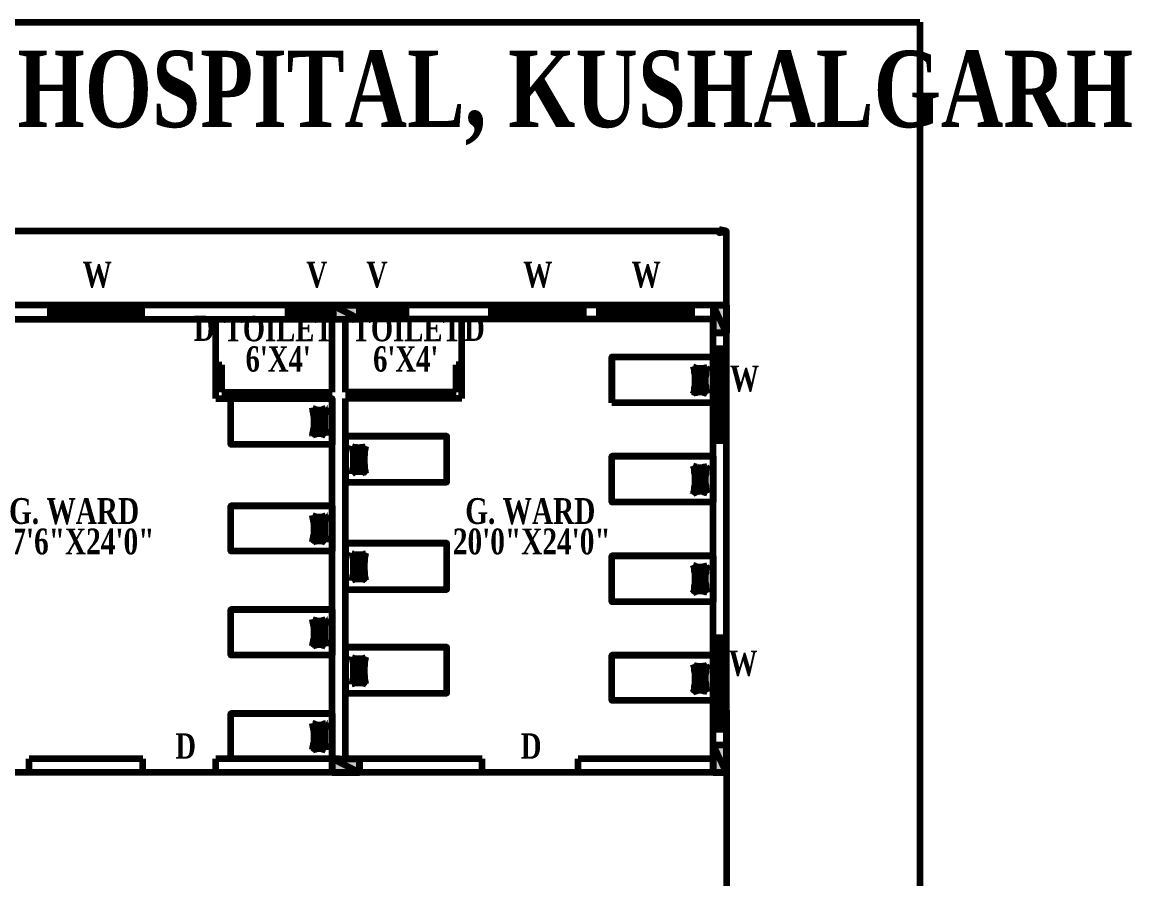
# Model space of a CAD drawing. Header units: inches. Extents: x -171 to -23, y 25 to 224.
# Drawn here: x -83.7 to -23.4, y 177.8 to 224.4 of the extents above; entities that cross this region are included whole.
import ezdxf

# ---------------------------------------------------------------- set-up
doc = ezdxf.new("R2010")
doc.units = ezdxf.units.IN
doc.header["$MEASUREMENT"] = 0
for name, color, linetype, lineweight in [('H', 7, 'CONTINUOUS', 100), ('P', 250, 'CONTINUOUS', 100), ('Text', 250, 'CONTINUOUS', 100)]:
    doc.layers.add(name, color=color, linetype=linetype, lineweight=lineweight)
doc.styles.get("Standard").update_dxf_attribs({"font": 'txt', "width": 0.75})

msp = doc.modelspace()

# ---------------------------------------------------------------- hatches: boundary and pattern name
at = {"layer": 'H', "linetype": 'Continuous'}
for color, points in [(0, [(-45.788, 213.118), (-45.788, 212.934), (-45.391, 213.026)]), (1, [(-65.34, 208.23), (-66.836, 208.994), (-66.836, 208.23), (-65.34, 208.23), (-66.836, 208.994), (-65.34, 208.994)]), (1, [(-45.391, 207.497), (-46.124, 208.994), (-46.124, 207.497), (-45.391, 207.497), (-46.124, 208.994), (-45.391, 208.994)]), (1, [(-45.391, 207.497), (-46.124, 208.994), (-46.124, 207.497), (-45.391, 207.497), (-46.124, 208.994), (-45.391, 208.994)]), (1, [(-45.391, 183.577), (-46.124, 185.074), (-46.124, 183.577), (-45.391, 183.577), (-46.124, 185.074), (-45.391, 185.074)]), (1, [(-45.391, 183.577), (-46.124, 185.074), (-46.124, 183.577), (-45.391, 183.577), (-46.124, 185.074), (-45.391, 185.074)]), (1, [(-65.34, 183.577), (-66.836, 184.31), (-66.836, 183.577), (-65.34, 183.577), (-66.836, 184.31), (-65.34, 184.31)])]:
    msp.add_hatch(color=color, dxfattribs=at).paths.add_polyline_path(points)

# ---------------------------------------------------------------- linework, layer by layer
at = {"layer": 'P', "color": 0, "linetype": 'Continuous'}
for points in [[(-34.882, 224.39), (-34.882, 24.693), (-170.763, 24.693), (-170.763, 224.39)], [(-170.763, 224.39), (-34.882, 224.39)], [(-45.788, 213.026), (-98.729, 213.026)], [(-45.788, 213.118), (-45.788, 212.934), (-45.391, 213.026), (-45.788, 213.118)], [(-45.391, 208.413), (-45.391, 213.026)], [(-45.391, 208.994), (-158.147, 208.994)], [(-82.172, 208.994), (-82.172, 208.23)], [(-77.192, 208.23), (-77.192, 208.994), (-77.192, 208.23)], [(-69.25, 208.994), (-69.25, 208.23)], [(-66.775, 208.23), (-66.775, 208.994), (-66.775, 208.23)], [(-65.34, 208.23), (-65.34, 208.994), (-65.34, 208.23)], [(-62.835, 208.994), (-62.835, 208.23)], [(-58.161, 208.23), (-58.161, 208.994), (-58.161, 208.23)], [(-53.181, 208.994), (-53.181, 208.23)], [(-52.295, 208.23), (-52.295, 208.994), (-52.295, 208.23)], [(-47.285, 208.994), (-47.285, 208.23)], [(-45.391, 183.577), (-45.391, 208.994)], [(-94.269, 208.23), (-66.439, 208.23)], [(-77.192, 208.719), (-82.172, 208.719)], [(-77.192, 208.535), (-82.172, 208.535)], [(-73.16, 203.922), (-73.16, 208.23)], [(-66.775, 208.719), (-69.25, 208.719)], [(-66.775, 208.535), (-69.25, 208.535)], [(-66.836, 204.258), (-66.836, 208.23)], [(-46.124, 208.23), (-66.103, 208.23)], [(-66.103, 204.258), (-66.103, 208.23)], [(-65.34, 208.719), (-62.835, 208.719)], [(-65.34, 208.535), (-62.835, 208.535)], [(-59.78, 203.922), (-59.78, 208.23)], [(-58.161, 208.719), (-53.181, 208.719)], [(-58.161, 208.535), (-53.181, 208.535)], [(-52.295, 208.719), (-47.285, 208.719)], [(-52.295, 208.535), (-47.285, 208.535)], [(-46.124, 184.31), (-46.124, 208.23)], [(-46.124, 206.641), (-45.391, 206.641)], [(-45.849, 201.631), (-45.849, 206.641)], [(-45.697, 201.631), (-45.697, 206.641)], [(-73.16, 205.755), (-72.824, 205.755)], [(-72.824, 204.258), (-72.824, 205.755)], [(-59.78, 205.755), (-60.085, 205.755)], [(-60.085, 204.258), (-60.085, 205.755)], [(-51.623, 203.678), (-51.623, 206.183), (-46.124, 206.183), (-46.124, 203.678)], [(-51.623, 206.183), (-51.623, 203.678)], [(-47.194, 204.167), (-47.163, 204.258), (-47.132, 204.35), (-47.132, 204.442), (-47.132, 204.533), (-47.102, 204.625), (-47.102, 204.717), (-47.102, 204.808), (-47.102, 204.9), (-47.102, 204.992), (-47.102, 205.083), (-47.102, 205.205), (-47.132, 205.297), (-47.132, 205.389), (-47.132, 205.48), (-47.163, 205.572), (-47.194, 205.664)], [(-46.552, 204.961), (-47.194, 205.633)], [(-47.194, 205.633), (-47.102, 205.603), (-47.01, 205.572), (-46.919, 205.572), (-46.827, 205.572), (-46.735, 205.572), (-46.644, 205.572), (-46.521, 205.603), (-46.43, 205.633)], [(-46.552, 204.808), (-47.163, 205.45)], [(-46.552, 204.656), (-47.132, 205.267)], [(-46.552, 205.083), (-47.01, 205.572)], [(-46.521, 205.236), (-46.858, 205.572)], [(-46.491, 205.389), (-46.735, 205.572)], [(-46.46, 205.664), (-46.491, 205.572), (-46.491, 205.48), (-46.521, 205.389), (-46.521, 205.297), (-46.521, 205.205), (-46.552, 205.083), (-46.552, 204.992), (-46.552, 204.9), (-46.552, 204.808), (-46.552, 204.717), (-46.521, 204.625), (-46.521, 204.533), (-46.521, 204.442), (-46.491, 204.35), (-46.491, 204.258), (-46.46, 204.167)], [(-46.43, 205.48), (-46.491, 205.603)], [(-46.399, 205.633), (-46.399, 205.633)], [(-46.521, 204.503), (-47.132, 205.114)], [(-46.491, 204.32), (-47.132, 204.961)], [(-46.46, 204.136), (-47.132, 204.808)], [(-46.674, 204.228), (-47.132, 204.686)], [(-72.824, 204.258), (-66.836, 204.258)], [(-66.103, 204.258), (-66.012, 204.258)], [(-60.085, 204.258), (-66.103, 204.258)], [(-47.102, 204.197), (-47.194, 204.289)], [(-46.43, 204.167), (-46.521, 204.228), (-46.644, 204.228), (-46.735, 204.258), (-46.827, 204.258), (-46.919, 204.258), (-47.01, 204.228), (-47.102, 204.228), (-47.194, 204.167)], [(-47.194, 204.136), (-47.194, 204.136)], [(-46.98, 204.228), (-47.163, 204.411)], [(-46.827, 204.228), (-47.132, 204.533)], [(-73.16, 203.922), (-66.836, 203.922)], [(-66.836, 203.922), (-72.335, 203.922)], [(-72.335, 201.417), (-72.335, 203.922), (-66.836, 203.922), (-66.836, 201.417)], [(-66.836, 201.417), (-72.335, 201.417), (-72.335, 203.922)], [(-67.906, 203.403), (-67.814, 203.373), (-67.722, 203.342), (-67.631, 203.311), (-67.539, 203.311), (-67.447, 203.311), (-67.356, 203.342), (-67.264, 203.373), (-67.172, 203.403)], [(-67.906, 201.906), (-67.875, 201.998), (-67.875, 202.089), (-67.845, 202.181), (-67.845, 202.273), (-67.814, 202.364), (-67.814, 202.456), (-67.814, 202.548), (-67.814, 202.639), (-67.814, 202.731), (-67.814, 202.823), (-67.814, 202.914), (-67.845, 203.006), (-67.845, 203.098), (-67.875, 203.22), (-67.875, 203.311), (-67.906, 203.403)], [(-67.234, 202.7), (-67.906, 203.373)], [(-67.172, 203.403), (-67.172, 203.311), (-67.203, 203.22), (-67.203, 203.098), (-67.234, 203.006), (-67.234, 202.914), (-67.234, 202.823), (-67.234, 202.731), (-67.234, 202.639), (-67.234, 202.548), (-67.234, 202.456), (-67.234, 202.364), (-67.234, 202.273), (-67.203, 202.181), (-67.203, 202.089), (-67.172, 201.998), (-67.172, 201.906)], [(-67.111, 203.25), (-67.234, 203.342)], [(-67.081, 203.373), (-67.111, 203.373)], [(-66.989, 203.922), (-66.836, 203.922)], [(-66.836, 183.577), (-66.836, 203.922)], [(-66.103, 184.31), (-66.103, 203.922)], [(-59.78, 203.922), (-66.103, 203.922)], [(-46.124, 203.678), (-51.623, 203.678)], [(-67.234, 202.578), (-67.875, 203.189)], [(-67.234, 202.426), (-67.875, 203.006)], [(-67.234, 202.242), (-67.845, 202.853)], [(-67.234, 202.853), (-67.722, 203.311)], [(-67.234, 202.975), (-67.539, 203.311)], [(-67.234, 203.128), (-67.417, 203.311)], [(-67.539, 201.967), (-67.875, 202.273)], [(-67.692, 201.967), (-67.875, 202.151)], [(-67.203, 202.089), (-67.845, 202.7)], [(-67.172, 201.876), (-67.845, 202.578)], [(-67.386, 201.937), (-67.845, 202.426)], [(-67.172, 201.906), (-67.264, 201.937), (-67.356, 201.967), (-67.447, 201.998), (-67.539, 201.998), (-67.631, 201.998), (-67.722, 201.967), (-67.814, 201.937), (-67.906, 201.906)], [(-67.906, 201.876), (-67.906, 201.906)], [(-67.783, 201.937), (-67.875, 202.028)], [(-66.103, 201.876), (-66.012, 201.876)], [(-66.103, 201.876), (-60.604, 201.876)], [(-65.92, 201.876), (-66.103, 201.876)], [(-60.604, 199.371), (-60.604, 201.876), (-66.103, 201.876), (-66.103, 199.371)], [(-66.103, 199.371), (-60.604, 199.371), (-60.604, 201.876)], [(-46.124, 201.631), (-45.391, 201.631)], [(-65.828, 201.295), (-65.828, 201.326)], [(-65.828, 201.173), (-65.737, 201.265)], [(-65.767, 201.326), (-65.676, 201.295), (-65.584, 201.265), (-65.492, 201.265), (-65.401, 201.234), (-65.278, 201.265), (-65.187, 201.265), (-65.095, 201.295), (-65.004, 201.326)], [(-65.737, 199.829), (-65.737, 199.921), (-65.706, 200.012), (-65.706, 200.104), (-65.676, 200.195), (-65.676, 200.287), (-65.676, 200.379), (-65.676, 200.47), (-65.676, 200.562), (-65.676, 200.684), (-65.676, 200.776), (-65.676, 200.868), (-65.676, 200.959), (-65.706, 201.051), (-65.706, 201.142), (-65.737, 201.234), (-65.737, 201.326)], [(-65.706, 200.929), (-65.37, 201.234)], [(-65.706, 201.051), (-65.492, 201.234)], [(-65.676, 200.623), (-65.034, 201.295)], [(-65.676, 200.776), (-65.217, 201.234)], [(-65.676, 200.501), (-65.034, 201.112)], [(-65.676, 200.348), (-65.095, 200.929)], [(-65.004, 201.326), (-65.034, 201.234), (-65.034, 201.142), (-65.065, 201.051), (-65.065, 200.959), (-65.065, 200.868), (-65.095, 200.776), (-65.095, 200.684), (-65.095, 200.562), (-65.095, 200.47), (-65.095, 200.379), (-65.065, 200.287), (-65.065, 200.195), (-65.065, 200.104), (-65.034, 200.012), (-65.034, 199.921), (-65.004, 199.829)], [(-65.737, 200.012), (-65.095, 200.623)], [(-65.737, 199.829), (-65.095, 200.501)], [(-65.706, 200.165), (-65.095, 200.776)], [(-65.553, 199.921), (-65.095, 200.348)], [(-46.124, 200.776), (-51.623, 200.776)], [(-51.623, 198.271), (-51.623, 200.776), (-46.124, 200.776), (-46.124, 198.271)], [(-46.124, 198.271), (-51.623, 198.271), (-51.623, 200.776)], [(-46.308, 200.776), (-46.124, 200.776)], [(-65.004, 199.829), (-65.095, 199.89), (-65.187, 199.921), (-65.278, 199.921), (-65.401, 199.921), (-65.492, 199.921), (-65.584, 199.921), (-65.676, 199.89), (-65.767, 199.829)], [(-65.37, 199.921), (-65.095, 200.226)], [(-65.248, 199.921), (-65.065, 200.073)], [(-65.126, 199.859), (-65.034, 199.951)], [(-65.034, 199.829), (-65.034, 199.829)], [(-47.194, 200.257), (-47.102, 200.226), (-47.01, 200.195), (-46.919, 200.165), (-46.827, 200.165), (-46.735, 200.165), (-46.644, 200.195), (-46.521, 200.226), (-46.43, 200.257)], [(-47.194, 198.76), (-47.163, 198.851), (-47.132, 198.943), (-47.132, 199.035), (-47.132, 199.126), (-47.102, 199.218), (-47.102, 199.31), (-47.102, 199.401), (-47.102, 199.493), (-47.102, 199.584), (-47.102, 199.676), (-47.102, 199.768), (-47.132, 199.859), (-47.132, 199.982), (-47.132, 200.073), (-47.163, 200.165), (-47.194, 200.257)], [(-46.552, 199.554), (-47.194, 200.226)], [(-46.552, 199.432), (-47.163, 200.043)], [(-46.552, 199.279), (-47.132, 199.859)], [(-46.552, 199.707), (-47.01, 200.165)], [(-46.521, 199.829), (-46.858, 200.134)], [(-46.491, 199.982), (-46.735, 200.165)], [(-46.46, 200.257), (-46.491, 200.165), (-46.491, 200.073), (-46.521, 199.982), (-46.521, 199.859), (-46.521, 199.768), (-46.552, 199.676), (-46.552, 199.584), (-46.552, 199.493), (-46.552, 199.401), (-46.552, 199.31), (-46.521, 199.218), (-46.521, 199.126), (-46.521, 199.035), (-46.491, 198.943), (-46.491, 198.851), (-46.46, 198.76)], [(-46.43, 200.104), (-46.491, 200.195)], [(-46.399, 200.226), (-46.399, 200.226)], [(-46.521, 199.096), (-47.132, 199.707)], [(-46.491, 198.912), (-47.132, 199.554)], [(-46.46, 198.729), (-47.132, 199.401)], [(-46.674, 198.821), (-47.132, 199.279)], [(-46.827, 198.821), (-47.132, 199.126)], [(-47.102, 198.79), (-47.194, 198.882)], [(-46.43, 198.76), (-46.521, 198.79), (-46.644, 198.821), (-46.735, 198.851), (-46.827, 198.851), (-46.919, 198.851), (-47.01, 198.821), (-47.102, 198.79), (-47.194, 198.76)], [(-47.194, 198.729), (-47.194, 198.76)], [(-46.98, 198.821), (-47.163, 199.004)], [(-66.836, 198.088), (-72.335, 198.088)], [(-72.335, 195.613), (-72.335, 198.088), (-66.836, 198.088), (-66.836, 195.613)], [(-66.836, 195.613), (-72.335, 195.613), (-72.335, 198.088)], [(-66.989, 198.088), (-66.836, 198.088)], [(-67.906, 197.568), (-67.814, 197.538), (-67.722, 197.507), (-67.631, 197.477), (-67.539, 197.477), (-67.447, 197.477), (-67.356, 197.507), (-67.264, 197.538), (-67.172, 197.568)], [(-67.906, 196.102), (-67.875, 196.194), (-67.875, 196.285), (-67.845, 196.377), (-67.845, 196.469), (-67.814, 196.56), (-67.814, 196.652), (-67.814, 196.743), (-67.814, 196.835), (-67.814, 196.927), (-67.814, 197.018), (-67.814, 197.11), (-67.845, 197.202), (-67.845, 197.293), (-67.875, 197.385), (-67.875, 197.477), (-67.906, 197.568)], [(-67.234, 196.896), (-67.906, 197.538)], [(-67.234, 196.743), (-67.875, 197.385)], [(-67.234, 197.018), (-67.722, 197.507)], [(-67.234, 197.171), (-67.539, 197.477)], [(-67.234, 197.293), (-67.417, 197.477)], [(-67.172, 197.568), (-67.172, 197.477), (-67.203, 197.385), (-67.203, 197.293), (-67.234, 197.202), (-67.234, 197.11), (-67.234, 197.018), (-67.234, 196.927), (-67.234, 196.835), (-67.234, 196.743), (-67.234, 196.652), (-67.234, 196.56), (-67.234, 196.469), (-67.203, 196.377), (-67.203, 196.285), (-67.172, 196.194), (-67.172, 196.102)], [(-67.111, 197.416), (-67.234, 197.538)], [(-67.081, 197.538), (-67.111, 197.538)], [(-67.234, 196.591), (-67.875, 197.202)], [(-67.234, 196.438), (-67.845, 197.049)], [(-67.203, 196.255), (-67.845, 196.896)], [(-67.172, 196.071), (-67.845, 196.743)], [(-67.172, 196.071), (-67.264, 196.132), (-67.356, 196.132), (-67.447, 196.163), (-67.539, 196.163), (-67.631, 196.163), (-67.722, 196.132), (-67.814, 196.132), (-67.906, 196.071)], [(-67.539, 196.132), (-67.875, 196.438)], [(-67.692, 196.132), (-67.875, 196.316)], [(-67.783, 196.132), (-67.875, 196.224)], [(-67.386, 196.132), (-67.845, 196.591)], [(-67.906, 196.071), (-67.906, 196.071)], [(-66.103, 196.041), (-60.604, 196.041)], [(-65.92, 196.041), (-66.103, 196.041)], [(-60.604, 193.536), (-60.604, 196.041), (-66.103, 196.041), (-66.103, 193.536)], [(-66.103, 193.536), (-60.604, 193.536), (-60.604, 196.041)], [(-65.828, 195.491), (-65.828, 195.491)], [(-65.767, 195.491), (-65.676, 195.46), (-65.584, 195.43), (-65.492, 195.43), (-65.401, 195.43), (-65.278, 195.43), (-65.187, 195.43), (-65.095, 195.46), (-65.004, 195.491)], [(-65.737, 194.025), (-65.737, 194.116), (-65.706, 194.208), (-65.706, 194.3), (-65.676, 194.391), (-65.676, 194.483), (-65.676, 194.574), (-65.676, 194.666), (-65.676, 194.758), (-65.676, 194.849), (-65.676, 194.972), (-65.676, 195.063), (-65.676, 195.155), (-65.706, 195.247), (-65.706, 195.338), (-65.737, 195.43), (-65.737, 195.521)], [(-65.676, 194.819), (-65.034, 195.491)], [(-65.004, 195.521), (-65.034, 195.43), (-65.034, 195.338), (-65.065, 195.247), (-65.065, 195.155), (-65.065, 195.063), (-65.095, 194.972), (-65.095, 194.849), (-65.095, 194.758), (-65.095, 194.666), (-65.095, 194.574), (-65.065, 194.483), (-65.065, 194.391), (-65.065, 194.3), (-65.034, 194.208), (-65.034, 194.116), (-65.004, 194.025)], [(-65.828, 195.338), (-65.737, 195.46)], [(-65.706, 195.094), (-65.37, 195.43)], [(-65.706, 195.216), (-65.492, 195.43)], [(-65.706, 194.361), (-65.095, 194.972)], [(-65.676, 194.972), (-65.217, 195.43)], [(-65.676, 194.666), (-65.034, 195.308)], [(-65.676, 194.513), (-65.095, 195.124)], [(-46.124, 195.369), (-51.623, 195.369)], [(-51.623, 192.864), (-51.623, 195.369), (-46.124, 195.369), (-46.124, 192.864)], [(-46.124, 192.864), (-51.623, 192.864), (-51.623, 195.369)], [(-46.308, 195.369), (-46.124, 195.369)], [(-65.737, 194.177), (-65.095, 194.819)], [(-65.737, 194.025), (-65.095, 194.666)], [(-65.553, 194.086), (-65.095, 194.544)], [(-65.37, 194.086), (-65.095, 194.391)], [(-47.194, 194.849), (-47.102, 194.819), (-47.01, 194.788), (-46.919, 194.758), (-46.827, 194.758), (-46.735, 194.758), (-46.644, 194.788), (-46.521, 194.819), (-46.43, 194.849)], [(-47.194, 193.353), (-47.163, 193.444), (-47.132, 193.536), (-47.132, 193.627), (-47.132, 193.75), (-47.102, 193.841), (-47.102, 193.933), (-47.102, 194.025), (-47.102, 194.116), (-47.102, 194.208), (-47.102, 194.3), (-47.102, 194.391), (-47.132, 194.483), (-47.132, 194.574), (-47.132, 194.666), (-47.163, 194.758), (-47.194, 194.849)], [(-46.552, 194.177), (-47.194, 194.819)], [(-46.552, 194.025), (-47.163, 194.636)], [(-46.552, 193.872), (-47.132, 194.483)], [(-46.521, 193.689), (-47.132, 194.3)], [(-46.552, 194.3), (-47.01, 194.788)], [(-46.521, 194.422), (-46.858, 194.758)], [(-46.491, 194.574), (-46.735, 194.758)], [(-46.46, 194.849), (-46.491, 194.758), (-46.491, 194.666), (-46.521, 194.574), (-46.521, 194.483), (-46.521, 194.391), (-46.552, 194.3), (-46.552, 194.208), (-46.552, 194.116), (-46.552, 194.025), (-46.552, 193.933), (-46.521, 193.841), (-46.521, 193.75), (-46.521, 193.627), (-46.491, 193.536), (-46.491, 193.444), (-46.46, 193.353)], [(-46.43, 194.697), (-46.491, 194.788)], [(-46.399, 194.788), (-46.399, 194.819)], [(-65.004, 194.025), (-65.095, 194.055), (-65.187, 194.086), (-65.278, 194.086), (-65.401, 194.086), (-65.492, 194.086), (-65.584, 194.086), (-65.676, 194.055), (-65.767, 194.025)], [(-65.248, 194.086), (-65.065, 194.238)], [(-65.126, 194.055), (-65.034, 194.147)], [(-65.034, 194.025), (-65.034, 194.025)], [(-46.491, 193.536), (-47.132, 194.147)], [(-46.46, 193.353), (-47.132, 194.025)], [(-46.674, 193.414), (-47.132, 193.872)], [(-46.827, 193.414), (-47.132, 193.719)], [(-47.102, 193.383), (-47.194, 193.475)], [(-46.43, 193.353), (-46.521, 193.383), (-46.644, 193.414), (-46.735, 193.444), (-46.827, 193.444), (-46.919, 193.444), (-47.01, 193.414), (-47.102, 193.383), (-47.194, 193.353)], [(-47.194, 193.353), (-47.194, 193.353)], [(-46.98, 193.414), (-47.163, 193.597)], [(-66.836, 192.436), (-72.335, 192.436)], [(-72.335, 189.962), (-72.335, 192.436), (-66.836, 192.436), (-66.836, 189.962)], [(-66.836, 189.962), (-72.335, 189.962), (-72.335, 192.436)], [(-67.906, 191.917), (-67.814, 191.886), (-67.722, 191.856), (-67.631, 191.825), (-67.539, 191.825), (-67.447, 191.825), (-67.356, 191.856), (-67.264, 191.886), (-67.172, 191.917)], [(-67.906, 190.45), (-67.875, 190.542), (-67.875, 190.634), (-67.845, 190.725), (-67.845, 190.817), (-67.814, 190.909), (-67.814, 191), (-67.814, 191.092), (-67.814, 191.184), (-67.814, 191.275), (-67.814, 191.367), (-67.814, 191.459), (-67.845, 191.55), (-67.845, 191.642), (-67.875, 191.733), (-67.875, 191.825), (-67.906, 191.917)], [(-67.234, 191.245), (-67.906, 191.886)], [(-67.172, 191.917), (-67.172, 191.825), (-67.203, 191.733), (-67.203, 191.642), (-67.234, 191.55), (-67.234, 191.459), (-67.234, 191.367), (-67.234, 191.275), (-67.234, 191.184), (-67.234, 191.092), (-67.234, 191), (-67.234, 190.909), (-67.234, 190.817), (-67.203, 190.725), (-67.203, 190.634), (-67.172, 190.542), (-67.172, 190.45)], [(-67.081, 191.886), (-67.111, 191.886)], [(-66.989, 192.436), (-66.836, 192.436)], [(-67.234, 191.092), (-67.875, 191.703)], [(-67.234, 190.939), (-67.875, 191.55)], [(-67.234, 190.786), (-67.845, 191.367)], [(-67.234, 191.367), (-67.722, 191.856)], [(-67.234, 191.489), (-67.539, 191.825)], [(-67.234, 191.642), (-67.417, 191.825)], [(-67.111, 191.764), (-67.234, 191.856)], [(-67.539, 190.481), (-67.875, 190.786)], [(-67.692, 190.481), (-67.875, 190.664)], [(-67.203, 190.603), (-67.845, 191.214)], [(-67.172, 190.42), (-67.845, 191.092)], [(-67.386, 190.481), (-67.845, 190.939)], [(-46.124, 190.909), (-45.391, 190.909)], [(-45.849, 190.909), (-45.849, 185.929)], [(-45.697, 190.909), (-45.697, 185.929)], [(-67.172, 190.42), (-67.264, 190.481), (-67.356, 190.481), (-67.447, 190.511), (-67.539, 190.511), (-67.631, 190.511), (-67.722, 190.481), (-67.814, 190.481), (-67.906, 190.42)], [(-67.906, 190.42), (-67.906, 190.42)], [(-67.783, 190.481), (-67.875, 190.573)], [(-66.103, 190.389), (-60.604, 190.389)], [(-65.92, 190.389), (-66.103, 190.389)], [(-60.604, 187.884), (-60.604, 190.389), (-66.103, 190.389), (-66.103, 187.884)], [(-66.103, 187.884), (-60.604, 187.884), (-60.604, 190.389)], [(-65.828, 189.839), (-65.828, 189.839)], [(-65.828, 189.687), (-65.737, 189.809)], [(-65.767, 189.839), (-65.676, 189.809), (-65.584, 189.778), (-65.492, 189.778), (-65.401, 189.778), (-65.278, 189.778), (-65.187, 189.778), (-65.095, 189.809), (-65.004, 189.839)], [(-65.737, 188.373), (-65.737, 188.465), (-65.706, 188.556), (-65.706, 188.648), (-65.676, 188.74), (-65.676, 188.831), (-65.676, 188.923), (-65.676, 189.015), (-65.676, 189.106), (-65.676, 189.198), (-65.676, 189.29), (-65.676, 189.412), (-65.676, 189.503), (-65.706, 189.595), (-65.706, 189.687), (-65.737, 189.778), (-65.737, 189.87)], [(-65.706, 189.442), (-65.37, 189.778)], [(-65.706, 189.564), (-65.492, 189.778)], [(-65.676, 189.167), (-65.034, 189.839)], [(-65.676, 189.29), (-65.217, 189.778)], [(-65.676, 189.015), (-65.034, 189.656)], [(-65.676, 188.862), (-65.095, 189.473)], [(-65.004, 189.87), (-65.034, 189.778), (-65.034, 189.687), (-65.065, 189.595), (-65.065, 189.503), (-65.065, 189.412), (-65.095, 189.29), (-65.095, 189.198), (-65.095, 189.106), (-65.095, 189.015), (-65.095, 188.923), (-65.065, 188.831), (-65.065, 188.74), (-65.065, 188.648), (-65.034, 188.556), (-65.034, 188.465), (-65.004, 188.373)], [(-46.124, 189.962), (-51.623, 189.962)], [(-51.623, 187.487), (-51.623, 189.962), (-46.124, 189.962), (-46.124, 187.487)], [(-46.124, 187.487), (-51.623, 187.487), (-51.623, 189.962)], [(-46.308, 189.962), (-46.124, 189.962)], [(-65.737, 188.526), (-65.095, 189.137)], [(-65.737, 188.373), (-65.095, 189.015)], [(-65.706, 188.709), (-65.095, 189.29)], [(-65.553, 188.434), (-65.095, 188.862)], [(-47.194, 189.442), (-47.102, 189.381), (-47.01, 189.381), (-46.919, 189.351), (-46.827, 189.351), (-46.735, 189.351), (-46.644, 189.381), (-46.521, 189.381), (-46.43, 189.442)], [(-47.194, 187.945), (-47.163, 188.037), (-47.132, 188.129), (-47.132, 188.22), (-47.132, 188.312), (-47.102, 188.404), (-47.102, 188.526), (-47.102, 188.617), (-47.102, 188.709), (-47.102, 188.801), (-47.102, 188.892), (-47.102, 188.984), (-47.132, 189.076), (-47.132, 189.167), (-47.132, 189.259), (-47.163, 189.351), (-47.194, 189.442)], [(-46.552, 188.74), (-47.194, 189.412)], [(-46.552, 188.587), (-47.163, 189.228)], [(-46.552, 188.434), (-47.132, 189.076)], [(-46.521, 188.281), (-47.132, 188.923)], [(-46.552, 188.892), (-47.01, 189.381)], [(-46.521, 189.015), (-46.858, 189.351)], [(-46.491, 189.137), (-46.735, 189.351)], [(-46.46, 189.442), (-46.491, 189.351), (-46.491, 189.259), (-46.521, 189.167), (-46.521, 189.076), (-46.521, 188.984), (-46.552, 188.892), (-46.552, 188.801), (-46.552, 188.709), (-46.552, 188.617), (-46.552, 188.526), (-46.521, 188.404), (-46.521, 188.312), (-46.521, 188.22), (-46.491, 188.129), (-46.491, 188.037), (-46.46, 187.945)], [(-46.43, 189.29), (-46.491, 189.381)], [(-46.399, 189.412), (-46.399, 189.412)], [(-65.004, 188.373), (-65.095, 188.404), (-65.187, 188.434), (-65.278, 188.434), (-65.401, 188.434), (-65.492, 188.434), (-65.584, 188.434), (-65.676, 188.404), (-65.767, 188.373)], [(-65.37, 188.434), (-65.095, 188.74)], [(-65.248, 188.434), (-65.065, 188.587)], [(-65.126, 188.404), (-65.034, 188.495)], [(-65.034, 188.373), (-65.034, 188.373)], [(-46.491, 188.129), (-47.132, 188.74)], [(-46.46, 187.945), (-47.132, 188.587)], [(-46.674, 188.006), (-47.132, 188.465)], [(-46.827, 188.037), (-47.132, 188.312)], [(-47.102, 187.976), (-47.194, 188.068)], [(-46.43, 187.945), (-46.521, 187.976), (-46.644, 188.006), (-46.735, 188.037), (-46.827, 188.037), (-46.919, 188.037), (-47.01, 188.006), (-47.102, 187.976), (-47.194, 187.945)], [(-47.194, 187.945), (-47.194, 187.945)], [(-46.98, 188.006), (-47.163, 188.19)], [(-66.836, 186.785), (-72.335, 186.785)], [(-72.335, 184.31), (-72.335, 186.785), (-66.836, 186.785), (-66.836, 184.31)], [(-66.836, 184.31), (-72.335, 184.31), (-72.335, 186.785)], [(-66.989, 186.785), (-66.836, 186.785)], [(-45.391, 186.968), (-45.391, 175.481)], [(-67.906, 186.265), (-67.814, 186.235), (-67.722, 186.204), (-67.631, 186.174), (-67.539, 186.174), (-67.447, 186.174), (-67.356, 186.204), (-67.264, 186.235), (-67.172, 186.265)], [(-67.906, 184.799), (-67.875, 184.891), (-67.875, 184.982), (-67.845, 185.074), (-67.845, 185.165), (-67.814, 185.257), (-67.814, 185.349), (-67.814, 185.44), (-67.814, 185.532), (-67.814, 185.624), (-67.814, 185.715), (-67.814, 185.807), (-67.845, 185.899), (-67.845, 185.99), (-67.875, 186.082), (-67.875, 186.174), (-67.906, 186.265)], [(-67.234, 185.593), (-67.906, 186.235)], [(-67.234, 185.44), (-67.875, 186.051)], [(-67.234, 185.288), (-67.875, 185.899)], [(-67.234, 185.715), (-67.722, 186.204)], [(-67.234, 185.838), (-67.539, 186.174)], [(-67.234, 185.99), (-67.417, 186.174)], [(-67.172, 186.265), (-67.172, 186.174), (-67.203, 186.082), (-67.203, 185.99), (-67.234, 185.899), (-67.234, 185.807), (-67.234, 185.715), (-67.234, 185.624), (-67.234, 185.532), (-67.234, 185.44), (-67.234, 185.349), (-67.234, 185.257), (-67.234, 185.165), (-67.203, 185.074), (-67.203, 184.982), (-67.172, 184.891), (-67.172, 184.799)], [(-67.111, 186.112), (-67.234, 186.204)], [(-67.081, 186.235), (-67.111, 186.235)], [(-46.124, 185.929), (-45.391, 185.929)], [(-67.234, 185.135), (-67.845, 185.715)], [(-67.203, 184.952), (-67.845, 185.563)], [(-67.172, 184.768), (-67.845, 185.44)], [(-67.386, 184.829), (-67.845, 185.288)], [(-67.172, 184.768), (-67.264, 184.799), (-67.356, 184.829), (-67.447, 184.86), (-67.539, 184.86), (-67.631, 184.86), (-67.722, 184.829), (-67.814, 184.799), (-67.906, 184.768)], [(-67.906, 184.768), (-67.906, 184.768)], [(-67.539, 184.829), (-67.875, 185.135)], [(-67.692, 184.829), (-67.875, 185.013)], [(-67.783, 184.829), (-67.875, 184.891)], [(-77.131, 184.31), (-83.302, 184.31)], [(-83.302, 183.577), (-83.302, 184.31)], [(-77.131, 183.577), (-77.131, 184.31)], [(-66.836, 184.31), (-73.16, 184.31)], [(-73.16, 183.577), (-73.16, 184.31)], [(-58.68, 184.31), (-65.34, 184.31)], [(-58.68, 183.577), (-58.68, 184.31)], [(-46.124, 184.31), (-53.456, 184.31)], [(-53.456, 183.577), (-53.456, 184.31)], [(-45.391, 183.577), (-123.871, 183.577)]]:
    msp.add_lwpolyline(points, dxfattribs=at)
at = {"layer": 'P', "color": 1, "linetype": 'Continuous'}
for points in [[(-66.836, 208.994), (-66.836, 208.23), (-65.34, 208.23), (-65.34, 208.994), (-66.103, 208.994)], [(-66.836, 208.23), (-65.34, 208.23), (-66.836, 208.994), (-66.836, 208.23)], [(-65.34, 208.23), (-66.836, 208.994), (-65.34, 208.994), (-65.34, 208.23)], [(-46.124, 207.497), (-45.391, 207.497), (-46.124, 208.994), (-46.124, 207.497)], [(-45.391, 207.497), (-46.124, 208.994), (-45.391, 208.994), (-45.391, 207.497)], [(-46.124, 208.994), (-45.391, 208.994), (-45.391, 207.497), (-46.124, 207.497), (-46.124, 208.23)], [(-46.124, 207.497), (-45.391, 207.497), (-46.124, 208.994), (-46.124, 207.497)], [(-45.391, 207.497), (-46.124, 208.994), (-45.391, 208.994), (-45.391, 207.497)], [(-46.124, 207.497), (-45.391, 207.497), (-45.391, 208.994), (-46.124, 208.994), (-46.124, 208.23)], [(-46.308, 206.183), (-46.124, 206.183)], [(-46.124, 183.577), (-45.391, 183.577), (-46.124, 185.074), (-46.124, 183.577)], [(-45.391, 183.577), (-46.124, 185.074), (-45.391, 185.074), (-45.391, 183.577)], [(-46.124, 185.074), (-45.391, 185.074), (-45.391, 183.577), (-46.124, 183.577), (-46.124, 184.31)], [(-46.124, 183.577), (-45.391, 183.577), (-46.124, 185.074), (-46.124, 183.577)], [(-45.391, 183.577), (-46.124, 185.074), (-45.391, 185.074), (-45.391, 183.577)], [(-45.391, 183.577), (-45.391, 185.074)], [(-66.439, 184.31), (-66.836, 184.31)], [(-66.836, 184.31), (-66.836, 183.577), (-65.34, 183.577), (-65.34, 184.31), (-66.103, 184.31)], [(-66.836, 183.577), (-65.34, 183.577), (-66.836, 184.31), (-66.836, 183.577)], [(-65.34, 183.577), (-66.836, 184.31), (-65.34, 184.31), (-65.34, 183.577)], [(-65.34, 184.31), (-65.34, 183.577)]]:
    msp.add_lwpolyline(points, dxfattribs=at)

# ---------------------------------------------------------------- texts
at = {"layer": 'Text', "color": 0, "linetype": 'Continuous', "attachment_point": 4}
for s, insert, char_height, width in [('{\\fTimes|b1|i0|c1|p15;MAA BHARATI  MULTISPECIALITY HOSPITAL, KUSHALGARH}', (-166.578, 220.266), 4.15464, 208.00676), ('{\\fTimes|b1|i0|c1|p15;W}', (-80.4, 210.643), 1.40524, 1.46634), ('{\\fTimes|b1|i0|c1|p15;V}', (-68.242, 210.643), 1.40524, 1.49689), ('{\\fTimes|b1|i0|c1|p15;V}', (-64.973, 210.643), 1.40524, 1.46634), ('{\\fTimes|b1|i0|c1|p15;W}', (-56.45, 210.643), 1.40524, 1.49689), ('{\\fTimes|b1|i0|c1|p15;W}', (-50.554, 210.643), 1.40524, 1.49689), ('{\\fTimes|b1|i0|c1|p15;D}', (-74.351, 207.741), 1.3747, 1.49689), ('{\\fTimes|b1|i0|c1|p15;TOILET}', (-72.732, 207.71), 1.3747, 8.8286), ('{\\fTimes|b1|i0|c1|p15;TOILET}', (-65.767, 207.71), 1.3747, 8.85915), ('{\\fTimes|b1|i0|c1|p15;D}', (-59.657, 207.741), 1.3747, 1.49689), ("{\\fTimes|b1|i0|c1|p15;6'X4'}", (-71.541, 206.061), 1.3747, 7.36226), ("{\\fTimes|b1|i0|c1|p15;6'X4'}", (-64.606, 206.061), 1.3747, 7.36226), ('{\\fTimes|b1|i0|c1|p15;W}', (-45.208, 204.992), 1.40524, 1.46634), ('{\\fTimes|b1|i0|c1|p15;G. WARD}', (-84.402, 197.782), 1.40524, 10.29494), ('{\\fTimes|b1|i0|c1|p15;G. WARD}', (-59.596, 197.782), 1.40524, 10.29494), ('{\\fTimes|b1|i0|c1|p15;27\'6"X24\'0"}', (-85.074, 196.132), 1.40524, 16.22141), ('{\\fTimes|b1|i0|c1|p15;20\'0"X24\'0"}', (-60.268, 196.132), 1.40524, 16.22141), ('{\\fTimes|b1|i0|c1|p15;W}', (-45.269, 189.503), 1.3747, 1.46634), ('{\\fTimes|b1|i0|c1|p15;D}', (-75.36, 185.013), 1.3747, 1.46634), ('{\\fTimes|b1|i0|c1|p15;D}', (-56.572, 185.013), 1.3747, 1.46634)]:
    msp.add_mtext(s, dxfattribs=dict(at, insert=insert, char_height=char_height, width=width))

doc.saveas('drawing.dxf')
